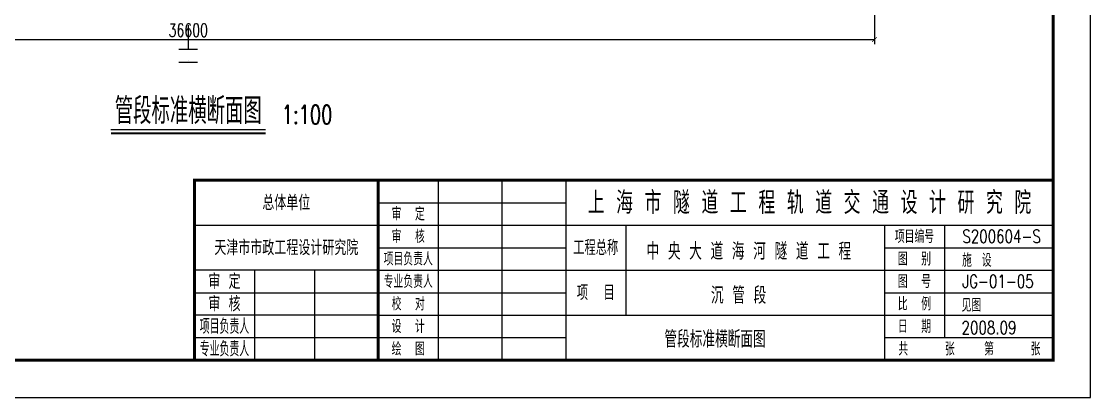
# Model space of a CAD drawing. Extents: x 266020 to 523514, y 704210 to 746210.
# Drawn here: x 287004 to 315520, y 716010 to 726048 of the extents above; entities that cross this region are included whole.
import ezdxf
from ezdxf.enums import TextEntityAlignment as Align

# ---------------------------------------------------------------- set-up
doc = ezdxf.new("R2010")
doc.units = 0
doc.header["$LTSCALE"] = 50
doc.header["$MEASUREMENT"] = 0
doc.linetypes.add('DASHDOT', pattern=[25.4, 12.7, -6.35, 0, -6.35])
doc.layers.get('0').update_dxf_attribs({"linetype": 'CONTINUOUS'})
doc.layers.get('Defpoints').update_dxf_attribs({"linetype": 'CONTINUOUS'})
for name, color, linetype in [('01 标  注', 1, 'CONTINUOUS'), ('01 轴  线', 1, 'DASHDOT'), ('3', 3, 'CONTINUOUS')]:
    doc.layers.add(name, color=color, linetype=linetype)
doc.styles.get("Standard").update_dxf_attribs({"font": 'txt1.shx', "width": 0.7, "bigfont": 'hztxt.shx'})
doc.styles.add('TUQIAN', font='txt1.shx', dxfattribs={"width": 0.8, "bigfont": 'hztxt.shx'})
doc.dimstyles.new('1：100', dxfattribs={"dimscale": 100, "dimtxt": 3.5, "dimasz": 1.25, "dimexe": 1.25, "dimexo": 0.625, "dimgap": 0.75, "dimtad": 1, "dimdsep": 46, "dimtxsty": 'Standard', "dimblk": 'ARCHTICK', "dimcen": 2.5, "dimclrt": 256, "dimadec": 0, "dimazin": 0, "dimtfac": 1, "dimtix": 1, "dimtmove": 0, "dimatfit": 3, "dimfxl": 0, "dimarcsym": 0})

# ---------------------------------------------------------------- blocks, each defined once
blk = doc.blocks.new('_ArchTick')
at = {"color": 0, "linetype": 'ByBlock', "const_width": 0.15}
blk.add_lwpolyline([(-0.5, -0.5), (0.5, 0.5)], dxfattribs=at)
blk = doc.blocks.new('*D2')
at = {"layer": '01 标  注', "color": 0, "lineweight": -2}
for p, q in [((273154, 729098), (273154, 725436)), ((309754, 728652), (309754, 725436)), ((273154, 725561), (309754, 725561))]:
    blk.add_line(p, q, dxfattribs=at)
at = {"layer": 'Defpoints', "color": 0}
for p in [(273154, 729161), (309754, 728714), (309754, 725561)]:
    blk.add_point(p, dxfattribs=at)
at = {"layer": '01 标  注', "color": 0, "lineweight": -2, "xscale": 125, "yscale": 125, "zscale": 125, "rotation": 180}
blk.add_blockref('_ArchTick', (273154, 725561), dxfattribs=at)
at = {"layer": '01 标  注', "color": 0, "lineweight": -2, "xscale": 125, "yscale": 125, "zscale": 125}
blk.add_blockref('_ArchTick', (309754, 725561), dxfattribs=at)
at = {"layer": '01 标  注', "insert": (291454, 725811), "char_height": 350, "attachment_point": 5}
blk.add_mtext('36600', dxfattribs=at)

msp = doc.modelspace()

# ---------------------------------------------------------------- linework, layer by layer
at = {"layer": '01 标  注'}
for p, q in [((291203.5, 725310.674), (291703.5, 725310.674)), ((291203.5, 724960.674), (291703.5, 724960.674)), ((289389.878, 723160.63), (293517.122, 723160.63))]:
    msp.add_line(p, q, dxfattribs=at)
at = {"layer": '01 标  注', "const_width": 50}
msp.add_lwpolyline([(289389.878, 723060.63), (293517.122, 723060.63)], dxfattribs=at)
at = {"layer": '01 轴  线'}
msp.add_lwpolyline([(291453.5, 742460.674), (291453.5, 724710.674)], dxfattribs=at)
at = {"layer": '3'}
for p, q in [((298121.36, 721809.675), (298121.36, 717009.675)), ((299821.36, 721809.675), (299821.36, 717009.675)), ((301521.36, 721809.675), (301521.36, 717009.675)), ((296521.36, 721209.675), (301521.36, 721209.675)), ((291619.5, 720609.675), (314521.36, 720609.675)), ((303121.36, 720609.675), (303121.36, 718209.675)), ((310021.36, 720609.675), (310021.36, 717009.675)), ((311621.36, 720609.675), (311621.36, 717609.675)), ((296521.36, 720009.675), (301521.36, 720009.675)), ((310021.36, 720009.675), (314521.36, 720009.675)), ((296519.5, 719409.674), (291619.5, 719409.674)), ((293219.5, 719409.674), (293219.5, 717009.674)), ((294819.5, 719409.674), (294819.5, 717009.674)), ((296521.36, 719409.675), (314521.36, 719409.675)), ((291619.5, 718809.674), (296519.5, 718809.674)), ((296521.36, 718809.675), (301521.36, 718809.675)), ((310021.36, 718809.675), (314521.36, 718809.675)), ((296519.5, 718209.674), (291619.5, 718209.674)), ((296521.36, 718209.675), (314521.36, 718209.675)), ((291619.5, 717609.674), (296519.5, 717609.674)), ((296521.36, 717609.675), (301521.36, 717609.675)), ((310021.36, 717609.675), (314521.36, 717609.675))]:
    msp.add_line(p, q, dxfattribs=at)
msp.add_lwpolyline([(266019.5, 716009.674), (315519.5, 716009.674), (315519.5, 745709.674), (266019.5, 745709.674)], close=True, dxfattribs=at)
at = {"layer": '3', "const_width": 80}
for points in [[(269019.5, 717009.674), (314519.5, 717009.674), (314519.5, 744709.674), (269019.5, 744709.674)], [(291619.5, 721809.674), (314519.5, 721809.674), (314519.5, 717009.674), (291619.5, 717009.674)], [(314519.5, 717009.674), (314519.5, 721809.674), (296519.5, 721809.674), (296519.5, 717009.674)]]:
    msp.add_lwpolyline(points, close=True, dxfattribs=at)

# ---------------------------------------------------------------- texts
at = {"layer": '01 标  注', "width": 0.7}
for s, height, p in [('管段标准横断面图', 700, (291453.523, 723660.63)), ('  1:100', 500, (294382.035, 723560.63))]:
    msp.add_text(s, height=height, dxfattribs=at).set_placement(p, align=Align.MIDDLE_CENTER)
at = {"layer": '3'}
for s, height, width, p in [('总体单位', 400, 0.8, (294069.5, 721209.674)), ('上 海 市 隧 道 工 程 轨 道 交 通 设 计 研 究 院', 600, 0.75, (308021.36, 721209.675)), ('天津市市政工程设计研究院', 400, 0.8, (294069.5, 720009.674)), ('审 定', 400, 0.8, (292419.5, 719109.674)), ('审 核', 400, 0.8, (292419.5, 718509.674)), ('项目负责人', 400, 0.6, (292419.5, 717909.674)), ('专业负责人', 400, 0.6, (292419.5, 717309.674))]:
    msp.add_text(s, height=height, dxfattribs=dict(at, width=width)).set_placement(p, align=Align.MIDDLE_CENTER)
at = {"layer": '3', "style": 'TUQIAN', "width": 0.75}
for s, height, p in [('审  定', 350, (297321.36, 720909.675)), ('审  核', 350, (297321.36, 720309.675)), ('项目编号', 350, (310821.36, 720309.675)), ('工程总称', 400, (302321.36, 720009.675)), ('项目负责人', 350, (297321.36, 719709.675)), ('图  别', 350, (310821.36, 719709.675)), ('专业负责人', 350, (297321.36, 719109.675)), ('图  号', 350, (310821.36, 719109.675)), ('项  目', 400, (302321.36, 718809.675)), ('校  对', 350, (297321.36, 718509.675)), ('比  例', 350, (310821.36, 718509.675)), ('设  计', 350, (297321.36, 717909.675)), ('日  期', 350, (310821.36, 717909.675)), ('绘  图', 350, (297321.36, 717309.675)), ('共     张    第     张', 350, (312287.618, 717309.675))]:
    msp.add_text(s, height=height, dxfattribs=at).set_placement(p, align=Align.MIDDLE_CENTER)
for s, p in [('S200604-S', (312099.083, 720137.358)), ('施\u3000设', (312091.236, 719500.88)), ('JG-01-05', (312099.083, 718937.358)), ('见图', (312078.269, 718300.88)), ('2008.09', (312078.269, 717700.88))]:
    msp.add_text(s, height=350, dxfattribs=at).set_placement(p)
at = {"layer": '3', "width": 0.75}
for s, p in [('中 央 大 道 海 河 隧 道 工 程', (303675.974, 719687.895)), ('沉 管 段', (305392.69, 718513.281)), ('管段标准横断面图', (304154.028, 717344.479))]:
    msp.add_text(s, height=450, dxfattribs=at).set_placement(p)

# ---------------------------------------------------------------- dimensions: what is measured, and where the dimension line sits
at = {"layer": '01 标  注'}
dim = msp.add_linear_dim(base=(309753.5, 725560.674), p1=(273153.5, 729160.674), p2=(309753.5, 728714.256), dimstyle='1：100', dxfattribs=at)
dim.commit()
dim.dimension.update_dxf_attribs({"geometry": '*D2', "text_midpoint": (291453.5, 725810.674)})

doc.saveas('drawing.dxf')
